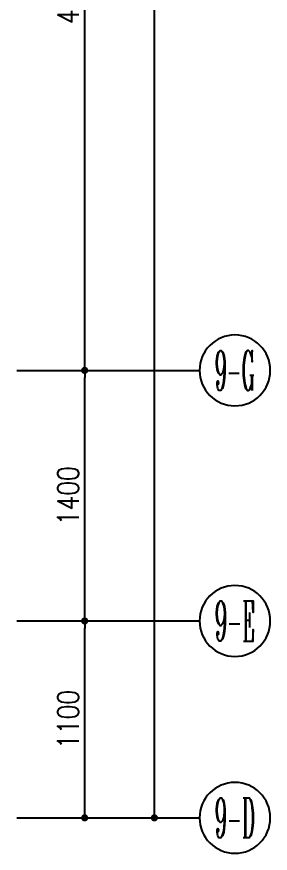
# Model space of a CAD drawing. Header units: inches. Extents: x -2597087 to 134135, y -662679 to 20000.
# Drawn here: x 19818 to 21236, y -42600 to -37926 of the extents above; entities that cross this region are included whole.
import ezdxf
from ezdxf.enums import TextEntityAlignment as Align

# ---------------------------------------------------------------- set-up
doc = ezdxf.new("R2010")
doc.units = ezdxf.units.IN
doc.header["$LTSCALE"] = 100
doc.header["$MEASUREMENT"] = 0
doc.layers.get('0').update_dxf_attribs({"linetype": 'CONTINUOUS'})
doc.layers.get('Defpoints').update_dxf_attribs({"linetype": 'CONTINUOUS'})
doc.layers.add('AXIS', color=3, linetype='CONTINUOUS')
doc.layers.add('AXIS_TEXT', color=7, linetype='CONTINUOUS', lineweight=0)
doc.styles.add('_TCH_AXIS', font='COMPLEX', dxfattribs={"bigfont": 'GBCBIG'})
doc.styles.add('COMPLEX', font='COMPLEX')
doc.styles.get("Standard").update_dxf_attribs({"font": 'txt.shx', "width": 0.8, "bigfont": 'GBCBIG.shx'})
doc.dimstyles.new('50', dxfattribs={"dimscale": 50, "dimtxt": 2.4, "dimasz": 0.8, "dimexe": 1.25, "dimexo": 0.6, "dimgap": 0.65, "dimtad": 1, "dimdec": 0, "dimdsep": 46, "dimtxsty": 'Standard', "dimblk1": 'DOT', "dimblk2": 'DOT', "dimsah": 1, "dimcen": 2.5, "dimclrd": 3, "dimclre": 3, "dimclrt": 3, "dimadec": 0, "dimazin": 0, "dimtfac": 1, "dimtdec": 0, "dimtix": 1, "dimtmove": 2, "dimatfit": 0, "dimldrblk": 'DOT', "dimfxl": 5, "dimfxlon": 1, "dimarcsym": 0})

# ---------------------------------------------------------------- blocks, each defined once
blk = doc.blocks.new('_Dot')
at = {"color": 0, "linetype": 'ByBlock', "lineweight": -2}
blk.add_line((-0.5, 0), (-1, 0), dxfattribs=at)
at = {"color": 0, "linetype": 'ByBlock', "const_width": 0.5}
blk.add_lwpolyline([(-0.25, 0, 1), (0.25, 0, 1)], format="xyb", close=True, dxfattribs=at)
blk = doc.blocks.new('*D1157')
at = {"layer": 'AXIS', "color": 3, "lineweight": -2, "transparency": 16777216}
for p, q in [((20337.9, -31802.1), (20650.4, -31802.1)), ((20587.9, -42362.1), (20587.9, -31842.1)), ((20337.9, -42402.1), (20650.4, -42402.1))]:
    blk.add_line(p, q, dxfattribs=at)
at = {"layer": 'Defpoints', "color": 0, "transparency": 16777216}
for p in [(19817.9, -31802.1), (20587.9, -31802.1), (19817.9, -42402.1)]:
    blk.add_point(p, dxfattribs=at)
at = {"layer": 'AXIS', "color": 3, "lineweight": -2, "transparency": 16777216, "xscale": 40, "yscale": 40, "zscale": 40}
for p, rotation in [((20587.9, -31802.1), 90), ((20587.9, -42402.1), 270)]:
    blk.add_blockref('_Dot', p, dxfattribs=dict(at, rotation=rotation))
at = {"layer": 'AXIS', "color": 3, "transparency": 16777216, "insert": (20455.5, -36762.4), "char_height": 120, "attachment_point": 5, "rotation": 90}
blk.add_mtext('10600', dxfattribs=at)
blk = doc.blocks.new('*D1158')
at = {"layer": 'AXIS', "color": 3, "lineweight": -2, "transparency": 16777216}
for p, q in [((19947.9, -41302.1), (20260.4, -41302.1)), ((20197.9, -42362.1), (20197.9, -41342.1)), ((19947.9, -42402.1), (20260.4, -42402.1))]:
    blk.add_line(p, q, dxfattribs=at)
at = {"layer": 'Defpoints', "color": 0, "transparency": 16777216}
for p in [(19817.9, -41302.1), (20197.9, -41302.1), (19817.9, -42402.1)]:
    blk.add_point(p, dxfattribs=at)
at = {"layer": 'AXIS', "color": 3, "lineweight": -2, "transparency": 16777216, "xscale": 40, "yscale": 40, "zscale": 40}
for p, rotation in [((20197.9, -41302.1), 90), ((20197.9, -42402.1), 270)]:
    blk.add_blockref('_Dot', p, dxfattribs=dict(at, rotation=rotation))
at = {"layer": 'AXIS', "color": 3, "transparency": 16777216, "insert": (20105.4, -41852.1), "char_height": 120, "attachment_point": 5, "rotation": 90}
blk.add_mtext('1100', dxfattribs=at)
blk = doc.blocks.new('*D1159')
at = {"layer": 'AXIS', "color": 3, "lineweight": -2, "transparency": 16777216}
for p, q in [((19947.9, -39902.1), (20260.4, -39902.1)), ((20197.9, -41262.1), (20197.9, -39942.1)), ((19947.9, -41302.1), (20260.4, -41302.1))]:
    blk.add_line(p, q, dxfattribs=at)
at = {"layer": 'Defpoints', "color": 0, "transparency": 16777216}
for p in [(19817.9, -39902.1), (20197.9, -39902.1), (19817.9, -41302.1)]:
    blk.add_point(p, dxfattribs=at)
at = {"layer": 'AXIS', "color": 3, "lineweight": -2, "transparency": 16777216, "xscale": 40, "yscale": 40, "zscale": 40}
for p, rotation in [((20197.9, -39902.1), 90), ((20197.9, -41302.1), 270)]:
    blk.add_blockref('_Dot', p, dxfattribs=dict(at, rotation=rotation))
at = {"layer": 'AXIS', "color": 3, "transparency": 16777216, "insert": (20105.4, -40602.1), "char_height": 120, "attachment_point": 5, "rotation": 90}
blk.add_mtext('1400', dxfattribs=at)
blk = doc.blocks.new('*D1160')
at = {"layer": 'AXIS', "color": 3, "lineweight": -2, "transparency": 16777216}
for p, q in [((19947.9, -35702.1), (20260.4, -35702.1)), ((20197.9, -39862.1), (20197.9, -35742.1)), ((19947.9, -39902.1), (20260.4, -39902.1))]:
    blk.add_line(p, q, dxfattribs=at)
at = {"layer": 'Defpoints', "color": 0, "transparency": 16777216}
for p in [(19817.9, -35702.1), (20197.9, -35702.1), (19817.9, -39902.1)]:
    blk.add_point(p, dxfattribs=at)
at = {"layer": 'AXIS', "color": 3, "lineweight": -2, "transparency": 16777216, "xscale": 40, "yscale": 40, "zscale": 40}
for p, rotation in [((20197.9, -35702.1), 90), ((20197.9, -39902.1), 270)]:
    blk.add_blockref('_Dot', p, dxfattribs=dict(at, rotation=rotation))
at = {"layer": 'AXIS', "color": 3, "transparency": 16777216, "insert": (20105.4, -37802.1), "char_height": 120, "attachment_point": 5, "rotation": 90}
blk.add_mtext('4200', dxfattribs=at)
blk = doc.blocks.new('_AXISO')
blk.add_circle((0, 0), 0.5)
at = {"layer": 'AXIS_TEXT', "style": 'COMPLEX', "width": 1.041667}
blk.add_attdef('A', text='', height=0.56, dxfattribs=at).set_placement((-0.25, -0.28), (0.25, -0.28), align=Align.FIT)

msp = doc.modelspace()

# ---------------------------------------------------------------- linework, layer by layer
at = {"layer": 'AXIS'}
for p, q in [((19817.895, -39902.103), (20839.999, -39902.103)), ((19817.895, -41302.103), (20839.999, -41302.103)), ((19817.895, -42402.103), (20839.999, -42402.103))]:
    msp.add_line(p, q, dxfattribs=at)

# ---------------------------------------------------------------- block references
at = {"layer": 'AXIS', "linetype": 'ByBlock'}
ref = msp.add_blockref('_AXISO', (21037.895, -39902.103), dxfattribs=dict(at, xscale=-395.7915966255836, yscale=395.7915966255836, zscale=395.7915966255836, rotation=180))
ref.add_attrib('A', '9-G', dxfattribs={"layer": 'AXIS_TEXT', "color": 1, "linetype": 'ByBlock', "height": 223.8935, "style": '_TCH_AXIS', "width": 0.328125}).set_placement((20925.948, -40014.05), (21149.842, -40014.05), align=Align.FIT)
ref = msp.add_blockref('_AXISO', (21037.895, -41302.103), dxfattribs=dict(at, xscale=-395.7915966255836, yscale=395.7915966255836, zscale=395.7915966255836, rotation=180))
ref.add_attrib('A', '9-E', dxfattribs={"layer": 'AXIS_TEXT', "color": 1, "linetype": 'ByBlock', "height": 223.8935, "style": '_TCH_AXIS', "width": 0.33871}).set_placement((20925.948, -41414.05), (21149.842, -41414.05), align=Align.FIT)
ref = msp.add_blockref('_AXISO', (21037.895, -42402.103), dxfattribs=dict(at, xscale=-395.7915966255836, yscale=395.7915966255836, zscale=395.7915966255836, rotation=180))
ref.add_attrib('A', '9-D', dxfattribs={"layer": 'AXIS_TEXT', "color": 1, "linetype": 'ByBlock', "height": 223.8935, "style": '_TCH_AXIS', "width": 0.333333}).set_placement((20925.948, -42514.05), (21149.842, -42514.05), align=Align.FIT)

# ---------------------------------------------------------------- dimensions: what is measured, and where the dimension line sits
at = {"layer": 'AXIS'}
dim = msp.add_linear_dim(base=(20587.895, -31802.103), p1=(19817.895, -42402.103), p2=(19817.895, -31802.103), angle=90, dimstyle='50', dxfattribs=at)
dim.commit()
dim.dimension.update_dxf_attribs({"geometry": '*D1157', "text_midpoint": (20455.534, -36762.354), "dimtype": 161})
for p1, p2, picture, middle in [((19817.895, -39902.103), (19817.895, -35702.103), '*D1160', (20105.395, -37802.103)), ((19817.895, -41302.103), (19817.895, -39902.103), '*D1159', (20105.395, -40602.103)), ((19817.895, -42402.103), (19817.895, -41302.103), '*D1158', (20105.395, -41852.103))]:
    dim = msp.add_aligned_dim(p1=p1, p2=p2, distance=-380, dimstyle='50', dxfattribs=at)
    dim.commit()
    dim.dimension.update_dxf_attribs({"geometry": picture, "text_midpoint": middle})

doc.saveas('drawing.dxf')
